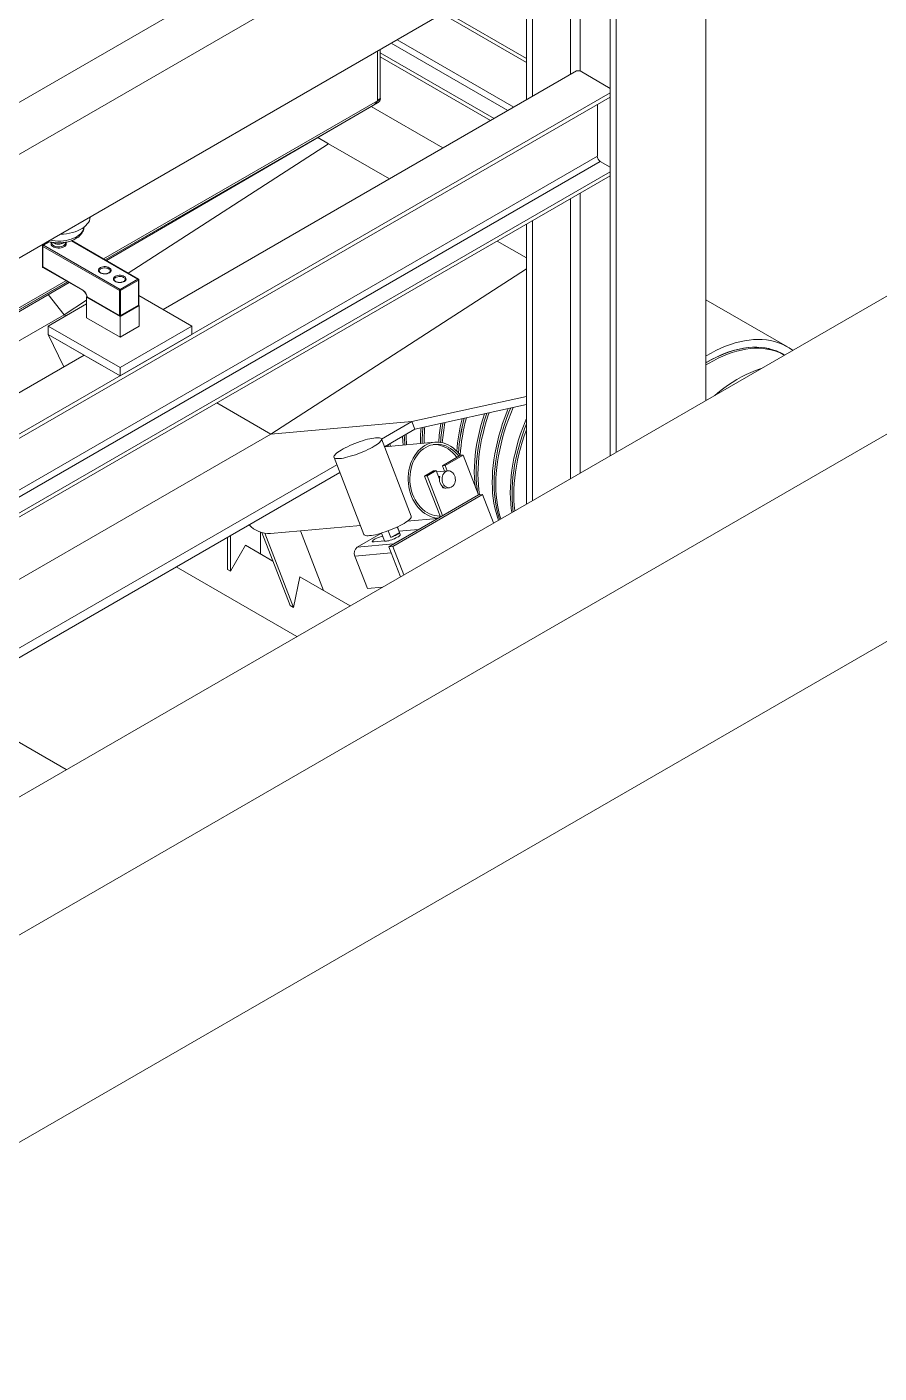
# Model space of a CAD drawing. Header units: millimetres. Extents: x 26816 to 90584, y 11074 to 56542.
# Drawn here: x 76352 to 77359, y 26251 to 27841 of the extents above; entities that cross this region are included whole.
import ezdxf

# ---------------------------------------------------------------- set-up
doc = ezdxf.new("R2010")
doc.units = ezdxf.units.MM
doc.layers.add('MAU_TÍM', color=4, linetype='Continuous', lineweight=25)
doc.layers.add('MAU_XAM', color=8, linetype='Continuous')
doc.layers.add('MAU_XANH', color=5, linetype='Continuous')

msp = doc.modelspace()

# ---------------------------------------------------------------- linework, layer by layer
at = {"layer": 'MAU_TÍM', "linetype": 'Continuous', "lineweight": 0}
for p, q in [((76843.4, 27698), (76758.6, 27746.9)), ((76708.3, 27703.1), (76695.8, 27710.3)), ((76471.7, 27550.1), (76708.3, 27703.1)), ((76780.3, 27661.5), (76708.3, 27703.1)), ((76942.1, 27568.2), (76907.6, 27588.1)), ((76640.2, 27360), (76942.1, 27555.1)), ((76376.9, 27524.7), (76395.9, 27501)), ((76395.9, 27501), (76422.4, 27518.2)), ((77250.4, 27463), (77154.2, 27518.5)), ((76071.1, 27313.6), (76395.9, 27501)), ((76395.9, 27501), (76398.2, 27499.7)), ((77245.4, 27454.3), (77245.1, 27454.5)), ((77247, 27453.4), (77245.4, 27454.3)), ((76806.7, 27374.9), (76942.1, 27404.2)), ((76576.4, 27396.8), (76640.2, 27360)), ((76810.2, 27365.8), (76942.1, 27395)), ((76806.7, 27374.9), (76640.2, 27360)), ((76770.7, 27354.1), (76806.7, 27374.9)), ((76806.7, 27374.9), (76810.2, 27365.8)), ((75386.4, 26636.2), (76640.2, 27360)), ((76774.3, 27345), (76810.2, 27365.8)), ((76806.1, 27263.1), (76770.7, 27354.2)), ((76834, 27350.3), (76774.3, 27344.9)), ((76779.6, 27345.4), (76779.1, 27347.8)), ((76781.4, 27345.6), (76780.8, 27348.8)), ((76714.8, 27332.5), (76750.1, 27241.4)), ((76842.9, 27322.6), (76864.1, 27334.9)), ((76846, 27322.9), (76867.2, 27335.1)), ((76864.1, 27334.9), (76867.2, 27335.1)), ((76867.2, 27335.1), (76885.4, 27288.1)), ((75386.4, 26555), (76718.1, 27323.8)), ((75386.4, 26543.8), (76721.7, 27314.7)), ((76821.7, 27310.4), (76832.3, 27316.5)), ((76821.7, 27310.4), (76824.8, 27310.7)), ((76821.7, 27310.4), (76840.4, 27262.1)), ((76824.8, 27310.7), (76835.4, 27316.8)), ((76824.8, 27310.7), (76843, 27263.6)), ((76832.3, 27316.5), (76835.4, 27316.8)), ((76835.4, 27316.8), (76839.3, 27306.7)), ((76849.4, 27316.5), (76835.9, 27315.3)), ((76838.1, 27309.8), (76839.7, 27309.9)), ((76842.9, 27322.6), (76846, 27322.9)), ((76845.4, 27316.2), (76842.9, 27322.6)), ((76848.5, 27316.4), (76846, 27322.9)), ((76842.4, 27298.6), (76843, 27297.1)), ((76844.8, 27296.9), (76843.5, 27296.8)), ((76846.9, 27296.2), (76851.2, 27296.6)), ((76885.4, 27288.1), (76779.4, 27226.9)), ((76890.3, 27288.6), (76784.3, 27227.3)), ((76890.3, 27288.6), (76885.4, 27288.1)), ((76903.4, 27255), (76890.3, 27288.6)), ((76639.9, 27242.6), (76746, 27252)), ((76675.2, 27245.7), (76702.5, 27175.3)), ((76781.9, 27237.8), (76778.9, 27245.7)), ((76814.7, 27247.3), (76785, 27230.2)), ((76789.5, 27250.2), (76792, 27243.7)), ((76793.1, 27241.2), (76789.6, 27250.3)), ((76791.5, 27245.2), (76814.7, 27247.3)), ((76801.4, 27257), (76837.1, 27260.2)), ((76588.9, 27200.1), (76588.9, 27238)), ((76592.4, 27198), (76592.4, 27240)), ((76627.8, 27218.5), (76627.8, 27244.1)), ((76629.6, 27243.6), (76663, 27157.3)), ((76633, 27242.8), (76667.1, 27154.9)), ((76771, 27242.9), (76742.2, 27226.3)), ((76742.2, 27226.3), (76785, 27230.2)), ((76762.1, 27232.6), (76774.7, 27233.7)), ((76770.9, 27243), (76774.4, 27234)), ((76781.9, 27237.8), (76792, 27243.7)), ((76610.1, 27228.7), (76592.4, 27198)), ((76610.1, 27228.7), (76642.6, 27209.9)), ((76739.3, 27215.8), (76782.2, 27219.6)), ((76739.3, 27215.8), (76754.2, 27177.5)), ((76784.3, 27227.3), (76779.4, 27226.9)), ((76779.4, 27226.9), (76793.2, 27191.4)), ((76782.2, 27219.6), (76793.2, 27191.4)), ((76784.3, 27227.3), (76797.3, 27193.7)), ((76528.4, 27203.1), (76670.9, 27120.8)), ((76528.4, 27203.1), (76670.9, 27120.8)), ((76588.9, 27200.1), (76592.4, 27198)), ((76667.1, 27154.9), (76674.6, 27191.4)), ((76674.6, 27191.4), (76733.9, 27157.2)), ((76754.2, 27177.5), (76771.9, 27179.1)), ((76667.1, 27154.9), (76663, 27157.3)), ((76255.9, 27045.7), (76398.4, 26963.5))]:
    msp.add_line(p, q, dxfattribs=at)
at = {"layer": 'MAU_TÍM', "linetype": 'Continuous', "lineweight": 0, "flags": 128}
for points in [[(77256.6, 27458.9), (77256.5, 27459), (77252.6, 27461.7), (77248.5, 27464), (77244.3, 27466.1), (77239.9, 27467.8), (77235.3, 27469.3), (77230.6, 27470.4), (77225.7, 27471.2), (77220.8, 27471.6), (77215.7, 27471.8), (77210.5, 27471.6), (77205.2, 27471.1), (77199.7, 27470.3), (77194.3, 27469.1), (77188.7, 27467.7), (77183.1, 27465.9), (77177.4, 27463.8), (77171.7, 27461.4), (77166, 27458.7), (77160.2, 27455.7), (77154.5, 27452.4), (77154.2, 27452.3)], [(77154.2, 27444.1), (77155.3, 27444.8), (77160.9, 27447.9), (77166.5, 27450.8), (77172, 27453.3), (77177.6, 27455.6), (77183.1, 27457.5), (77188.5, 27459.2), (77193.9, 27460.5), (77199.2, 27461.5), (77204.4, 27462.2), (77209.5, 27462.6), (77214.5, 27462.6), (77219.4, 27462.4), (77224.2, 27461.8), (77228.9, 27460.8), (77233.4, 27459.6), (77237.7, 27458.1), (77241.9, 27456.2), (77245.4, 27454.3)], [(77245.4, 27454.3), (77241.9, 27456.2), (77237.7, 27458.1), (77233.4, 27459.6), (77228.9, 27460.8), (77224.2, 27461.8), (77219.4, 27462.4), (77214.5, 27462.6), (77209.5, 27462.6), (77204.4, 27462.2), (77199.2, 27461.5), (77193.9, 27460.5), (77188.5, 27459.2), (77183.1, 27457.5), (77177.6, 27455.6), (77172, 27453.3), (77166.5, 27450.8), (77160.9, 27447.9), (77155.3, 27444.8), (77154.2, 27444.1)], [(77245.7, 27454.2), (77245.6, 27454.2), (77241.6, 27456.4), (77237.4, 27458.2), (77233, 27459.7), (77228.5, 27460.9), (77223.8, 27461.8), (77219, 27462.4), (77214.1, 27462.6), (77209.1, 27462.6), (77203.9, 27462.2), (77198.7, 27461.4), (77193.4, 27460.4), (77188, 27459), (77182.5, 27457.4), (77177, 27455.4), (77171.5, 27453.1), (77165.9, 27450.5), (77160.3, 27447.6), (77154.7, 27444.4), (77154.2, 27444.1)], [(77154.2, 27441.6), (77157.4, 27443.5), (77163, 27446.7), (77168.6, 27449.5), (77174.2, 27452.1), (77179.7, 27454.4), (77185.2, 27456.3), (77190.6, 27458), (77196, 27459.3), (77201.3, 27460.3), (77206.5, 27461), (77211.6, 27461.4), (77216.7, 27461.4), (77221.6, 27461.1), (77226.3, 27460.5), (77231, 27459.6), (77235.5, 27458.4), (77239.8, 27456.8), (77244, 27455), (77247, 27453.4)], [(77164.5, 27405.7), (77168.4, 27408.9), (77173.9, 27413.2), (77179.5, 27417.2), (77185.1, 27420.9), (77190.7, 27424.3), (77196.2, 27427.5), (77201.8, 27430.4), (77207.4, 27432.9), (77212.9, 27435.2), (77218.4, 27437.1), (77219.5, 27437.5)], [(77219.5, 27437.5), (77218.4, 27437.1), (77212.9, 27435.2), (77207.4, 27432.9), (77201.8, 27430.4), (77196.2, 27427.5), (77190.7, 27424.3), (77185.1, 27420.9), (77179.5, 27417.2), (77173.9, 27413.2), (77168.4, 27408.9), (77164.5, 27405.7)], [(76920.6, 27390.3), (76919.3, 27386.9), (76916.5, 27379.7), (76914, 27372.4), (76911.7, 27365.2), (76909.6, 27358), (76907.8, 27350.9), (76906.2, 27343.8), (76904.9, 27336.7), (76903.7, 27329.7), (76902.9, 27322.9), (76902.2, 27316.1), (76901.9, 27309.4), (76901.7, 27302.9), (76901.9, 27296.5), (76902.2, 27290.3), (76902.9, 27284.2), (76903.7, 27278.3), (76904.8, 27272.7), (76906.2, 27267.2), (76907.8, 27261.9), (76909.1, 27258.3)], [(76910.5, 27259.1), (76909.9, 27260.7), (76908.3, 27266), (76907, 27271.4), (76905.8, 27277.1), (76905, 27283), (76904.4, 27289.1), (76904, 27295.3), (76903.9, 27301.7), (76904, 27308.2), (76904.4, 27314.9), (76905, 27321.6), (76905.9, 27328.5), (76907, 27335.5), (76908.3, 27342.5), (76909.9, 27349.7), (76911.8, 27356.8), (76913.8, 27364), (76916.1, 27371.2), (76918.7, 27378.4), (76921.4, 27385.7), (76923.5, 27390.9)], [(76923.5, 27390.9), (76921.4, 27385.7), (76918.7, 27378.4), (76916.1, 27371.2), (76913.8, 27364), (76911.8, 27356.8), (76909.9, 27349.7), (76908.3, 27342.5), (76907, 27335.5), (76905.9, 27328.5), (76905, 27321.6), (76904.4, 27314.9), (76904, 27308.2), (76903.9, 27301.7), (76904, 27295.3), (76904.4, 27289.1), (76905, 27283), (76905.8, 27277.1), (76907, 27271.4), (76908.3, 27266), (76909.9, 27260.7), (76910.5, 27259.1)], [(76911.9, 27259.9), (76910.4, 27264.7), (76909.1, 27270.2), (76908, 27275.9), (76907.1, 27281.8), (76906.5, 27287.8), (76906.1, 27294.1), (76906, 27300.5), (76906.1, 27307), (76906.5, 27313.6), (76907.1, 27320.4), (76908, 27327.3), (76909.1, 27334.3), (76910.5, 27341.3), (76912.1, 27348.4), (76913.9, 27355.6), (76916, 27362.8), (76918.3, 27370), (76920.8, 27377.2), (76923.5, 27384.4), (76926.5, 27391.5)], [(76892.6, 27384), (76890.5, 27377.5), (76888.4, 27370.3), (76886.6, 27363.1), (76885, 27356), (76883.6, 27349), (76882.5, 27342), (76881.7, 27335.1), (76881, 27328.3), (76880.7, 27321.7), (76880.5, 27315.1), (76880.7, 27308.8), (76881, 27302.5), (76881.4, 27298.5)], [(76884.4, 27290.8), (76883.8, 27295.2), (76883.1, 27301.3), (76882.8, 27307.5), (76882.7, 27313.9), (76882.8, 27320.5), (76883.2, 27327.1), (76883.8, 27333.9), (76884.6, 27340.8), (76885.8, 27347.7), (76887.1, 27354.8), (76888.7, 27361.9), (76890.6, 27369.1), (76892.6, 27376.3), (76894.9, 27383.5), (76895.3, 27384.6)], [(76895.3, 27384.6), (76894.9, 27383.5), (76892.6, 27376.3), (76890.6, 27369.1), (76888.7, 27361.9), (76887.1, 27354.8), (76885.8, 27347.7), (76884.6, 27340.8), (76883.8, 27333.9), (76883.2, 27327.1), (76882.8, 27320.5), (76882.7, 27313.9), (76882.8, 27307.5), (76883.1, 27301.3), (76883.8, 27295.2), (76884.4, 27290.8)], [(76886.7, 27288.2), (76885.9, 27294), (76885.3, 27300.1), (76884.9, 27306.3), (76884.8, 27312.7), (76884.9, 27319.2), (76885.3, 27325.9), (76885.9, 27332.7), (76886.8, 27339.5), (76887.9, 27346.5), (76889.2, 27353.6), (76890.8, 27360.7), (76892.7, 27367.8), (76894.7, 27375), (76897, 27382.2), (76898.1, 27385.2)], [(76942.1, 27378.5), (76940.5, 27374.6), (76937.8, 27367.4), (76935.2, 27360.2), (76932.9, 27353), (76930.9, 27345.8), (76929, 27338.6), (76927.4, 27331.5), (76926.1, 27324.5), (76925, 27317.5), (76924.1, 27310.6), (76923.5, 27303.8), (76923.1, 27297.2), (76923, 27290.7), (76923.1, 27284.3), (76923.5, 27278), (76924.1, 27272), (76924.7, 27267.3)], [(76795.8, 27357.4), (76796.2, 27351.5), (76796.6, 27346.9)], [(76926.5, 27268.3), (76926.2, 27270.8), (76925.6, 27276.8), (76925.2, 27283), (76925.1, 27289.4), (76925.2, 27296), (76925.6, 27302.6), (76926.2, 27309.4), (76927.1, 27316.3), (76928.2, 27323.3), (76929.5, 27330.3), (76931.1, 27337.4), (76933, 27344.6), (76935.1, 27351.8), (76937.4, 27359), (76939.9, 27366.2), (76942.1, 27372)], [(76942.1, 27372), (76939.9, 27366.2), (76937.4, 27359), (76935.1, 27351.8), (76933, 27344.6), (76931.1, 27337.4), (76929.5, 27330.3), (76928.2, 27323.3), (76927.1, 27316.3), (76926.2, 27309.4), (76925.6, 27302.6), (76925.2, 27296), (76925.1, 27289.4), (76925.2, 27283), (76925.6, 27276.8), (76926.2, 27270.8), (76926.5, 27268.3)], [(76928.3, 27269.4), (76928.3, 27269.5), (76927.7, 27275.6), (76927.3, 27281.8), (76927.2, 27288.2), (76927.3, 27294.7), (76927.7, 27301.4), (76928.3, 27308.2), (76929.2, 27315.1), (76930.3, 27322), (76931.7, 27329.1), (76933.3, 27336.2), (76935.1, 27343.3), (76937.2, 27350.5), (76939.5, 27357.8), (76942, 27365), (76942.1, 27365.2)], [(76721.5, 27331.1), (76719.7, 27331), (76718.1, 27331), (76716.8, 27331.2), (76715.8, 27331.5), (76715.1, 27332), (76714.7, 27332.6), (76714.7, 27333.3), (76715, 27334.2), (76715.6, 27335.1), (76716.6, 27336.1), (76717.8, 27337.3), (76719.4, 27338.5), (76721.2, 27339.7), (76723.2, 27341), (76725.5, 27342.4), (76728, 27343.7), (76730.7, 27345), (76733.5, 27346.3), (76736.4, 27347.6), (76739.4, 27348.8), (76742.5, 27350), (76745.5, 27351.1), (76748.5, 27352.1), (76751.4, 27353), (76754.3, 27353.8), (76757, 27354.4), (76759.5, 27354.9), (76761.8, 27355.3), (76763.9, 27355.6), (76765.8, 27355.7), (76767.4, 27355.6), (76768.7, 27355.5), (76769.7, 27355.1), (76770.4, 27354.7), (76770.7, 27354.1), (76770.8, 27353.4), (76770.5, 27352.5), (76769.8, 27351.6), (76768.9, 27350.5), (76767.6, 27349.4), (76766.1, 27348.2), (76764.3, 27346.9), (76762.2, 27345.6), (76759.9, 27344.3), (76757.4, 27343), (76754.8, 27341.6), (76751.9, 27340.3), (76749, 27339), (76746, 27337.8), (76743, 27336.7), (76740, 27335.6), (76737, 27334.6), (76734, 27333.7), (76731.2, 27332.9), (76728.5, 27332.3), (76726, 27331.7), (76723.6, 27331.3), (76721.5, 27331.1)], [(76777.4, 27346.8), (76777.6, 27346.1), (76777.8, 27345.2)], [(76822.2, 27346.5), (76819.4, 27344.7), (76816.8, 27342.6), (76814.4, 27340.3), (76812.1, 27337.6), (76810.1, 27334.7), (76808.2, 27331.6), (76806.6, 27328.3), (76805.3, 27324.8), (76804.2, 27321.1), (76803.3, 27317.3), (76802.8, 27313.4), (76802.5, 27309.5), (76802.5, 27305.5), (76802.7, 27301.6), (76803.3, 27297.6), (76804.1, 27293.7), (76805.2, 27289.9), (76806.5, 27286.3), (76808.1, 27282.8), (76809.9, 27279.4), (76812, 27276.3), (76814.2, 27273.4), (76816.6, 27270.7), (76819.2, 27268.3), (76822, 27266.2), (76824.8, 27264.5), (76827.8, 27263), (76830.9, 27261.9), (76834, 27261.1), (76837.1, 27260.6), (76837.7, 27260.6)], [(76823.1, 27344.2), (76820.4, 27342.5), (76817.9, 27340.5), (76815.5, 27338.1), (76813.3, 27335.5), (76811.4, 27332.7), (76809.6, 27329.6), (76808.1, 27326.3), (76806.8, 27322.9), (76805.8, 27319.3), (76805.1, 27315.6), (76804.6, 27311.8), (76804.4, 27308), (76804.5, 27304.1), (76804.9, 27300.3), (76805.5, 27296.4), (76806.4, 27292.7), (76807.6, 27289.1), (76809, 27285.6), (76810.7, 27282.3), (76812.6, 27279.1), (76814.7, 27276.2), (76817, 27273.5), (76819.4, 27271.1), (76822.1, 27269), (76824.8, 27267.2), (76827.7, 27265.7), (76830.6, 27264.5), (76833.6, 27263.7), (76836.7, 27263.2), (76839.7, 27263), (76840.1, 27263)], [(76864, 27334.8), (76863, 27336.1), (76860.6, 27338.9), (76858.1, 27341.4), (76855.4, 27343.7), (76852.6, 27345.6), (76849.7, 27347.2), (76846.7, 27348.5), (76843.6, 27349.5), (76840.5, 27350.1), (76837.3, 27350.4), (76834.2, 27350.3), (76831.1, 27349.9), (76828, 27349.1), (76825.1, 27348), (76822.2, 27346.5)], [(76862.1, 27333.7), (76860.2, 27336.1), (76857.8, 27338.6), (76855.3, 27340.9), (76852.6, 27342.9), (76849.8, 27344.5), (76846.9, 27345.9), (76843.9, 27346.9), (76840.9, 27347.5), (76837.8, 27347.9), (76834.8, 27347.8), (76831.7, 27347.4), (76828.8, 27346.7), (76825.9, 27345.6), (76823.1, 27344.2)], [(76859.7, 27332.3), (76859.3, 27332.9), (76857.1, 27335.7), (76854.7, 27338.3), (76852.2, 27340.5), (76849.5, 27342.5), (76846.7, 27344.2), (76843.8, 27345.5), (76840.8, 27346.5), (76837.8, 27347.2), (76834.8, 27347.5), (76831.9, 27347.5)], [(76844.8, 27296.9), (76843.3, 27297.8), (76842, 27299), (76841, 27300.5), (76840.1, 27302.2), (76839.6, 27304.1), (76839.3, 27306.1), (76839.4, 27308), (76839.7, 27309.9)], [(76846.7, 27315.7), (76845.5, 27314.7), (76844.4, 27313.5), (76843.5, 27312), (76842.8, 27310.4), (76842.5, 27308.5), (76842.4, 27306.6), (76842.6, 27304.8), (76843, 27302.9), (76843.8, 27301.2), (76844.7, 27299.7), (76845.9, 27298.5), (76847.2, 27297.5), (76848.7, 27296.9), (76850.1, 27296.6), (76851.6, 27296.7), (76853.1, 27297.1), (76854.4, 27297.9), (76855.6, 27298.9), (76856.6, 27300.3), (76857.4, 27301.9), (76857.9, 27303.6), (76858.2, 27305.5), (76858.1, 27307.4), (76857.8, 27309.3), (76857.2, 27311), (76856.3, 27312.6), (76855.2, 27314), (76854, 27315.1), (76852.6, 27316), (76851.1, 27316.4), (76849.6, 27316.5), (76848.1, 27316.3), (76846.7, 27315.7)], [(76806.1, 27263.1), (76806.1, 27262.9), (76806.1, 27262.2), (76805.8, 27261.4), (76805.2, 27260.4), (76804.3, 27259.4), (76803, 27258.3), (76801.5, 27257.1), (76799.6, 27255.8), (76797.6, 27254.5), (76795.3, 27253.2), (76792.8, 27251.8), (76790.1, 27250.5), (76787.3, 27249.2), (76784.4, 27247.9), (76781.4, 27246.7), (76778.4, 27245.5), (76775.3, 27244.4), (76772.3, 27243.5), (76769.4, 27242.6), (76766.5, 27241.8), (76763.8, 27241.1), (76761.3, 27240.6), (76759, 27240.2), (76756.9, 27240)], [(76839.4, 27263), (76839.7, 27263.1), (76840, 27263.1)], [(76756.9, 27240), (76755, 27239.9), (76753.4, 27239.9), (76752.1, 27240.1), (76751.1, 27240.4), (76750.4, 27240.9), (76750.1, 27241.4)], [(76772.3, 27239.5), (76772, 27239.4), (76770.3, 27238.9), (76768.6, 27238.3), (76766.8, 27237.7), (76765.2, 27236.9), (76763.6, 27236.2), (76762.3, 27235.4), (76761.2, 27234.7), (76760.5, 27234), (76760.1, 27233.4), (76760, 27233), (76760.4, 27232.7), (76761.1, 27232.6), (76762.1, 27232.6)], [(76774.4, 27234), (76774.1, 27233.9), (76772.6, 27233.5)], [(76776.7, 27233.5), (76775.6, 27233.5), (76774.9, 27233.6), (76774.5, 27233.9), (76774.4, 27234)], [(76793.1, 27241.2), (76793.1, 27241.2), (76793, 27240.7), (76792.6, 27240.1), (76791.8, 27239.5), (76790.8, 27238.7), (76789.5, 27238), (76788, 27237.2), (76786.4, 27236.4), (76784.6, 27235.7), (76782.9, 27235), (76781.1, 27234.5), (76779.5, 27234), (76778, 27233.7), (76776.7, 27233.5)], [(76792, 27243.7), (76791.7, 27243.1), (76791.1, 27242.4), (76790.1, 27241.7), (76788.8, 27240.9), (76787.3, 27240.1), (76785.6, 27239.3), (76783.8, 27238.5), (76781.9, 27237.8)]]:
    msp.add_lwpolyline(points, dxfattribs=at)
at = {"layer": 'MAU_TÍM', "linetype": 'Continuous', "lineweight": 0}
for centre, radius, start, end in [((77041.5, 27337.7), 203.4, 170.1082, 176.4306), ((77047.6, 27336), 207.4, 169.6741, 176.0946), ((77046.3, 27336.1), 206.2, 169.6544, 176.1143), ((77051.1, 27334.6), 208.9, 169.2044, 175.849), ((77076.5, 27323.8), 217.3, 165.5274, 175.7846), ((77082.6, 27322), 221.3, 165.1571, 175.9799), ((77078.9, 27322.6), 217.6, 165.0642, 176.0728), ((77084.8, 27320.9), 221.4, 164.6978, 176.3604), ((76948.1, 27362.4), 150.3, 181.4403, 185.8407), ((76952.4, 27361.3), 152.5, 180.5606, 185.2797), ((76995, 27351.8), 178.1, 174.9729, 180.9774), ((76998.9, 27350.5), 179.9, 174.4487, 180.4964), ((77002.8, 27349.2), 181.7, 173.9308, 180.0223), ((76846.3, 27302.8), 6.59, 239.8211, 274.7066), ((76638, 27274.7), 32.2, 223.0046, 273.4204), ((76747.3, 27219.3), 8.69, 126.0232, 203.9762)]:
    msp.add_arc(centre, radius, start, end, dxfattribs=at)
at = {"layer": 'MAU_XAM', "linetype": 'Continuous', "lineweight": 0}
for p, q in [((78692.2, 28287.6), (69146.2, 22776.9)), ((78833.6, 28206), (69287.6, 22695.2)), ((78833.6, 27961), (69287.6, 22450.3))]:
    msp.add_line(p, q, dxfattribs=at)
at = {"layer": 'MAU_XANH', "linetype": 'Continuous', "lineweight": 0}
for p, q in [((77154.2, 27399.8), (77154.2, 28706.2)), ((77048.1, 27338.6), (77048.1, 28645)), ((77041.1, 27334.5), (77041.1, 28640.9)), ((76942.1, 27754.9), (76942.1, 28520.2)), ((76949.1, 27759), (76949.1, 28516.1)), ((76994.1, 27784.9), (76994.1, 28490.2)), ((77005.4, 27789), (77005.4, 28483.6)), ((76875.6, 27998.2), (75386.4, 27138.6)), ((76769.5, 27998.2), (75386.4, 27199.8)), ((76875.6, 27875.8), (75386.4, 27016.1)), ((76942.1, 27799), (76842.4, 27856.6)), ((76942.1, 27803.9), (76846.6, 27859)), ((76920.1, 27742.3), (76782.2, 27821.9)), ((76927.2, 27746.3), (76789.3, 27825.9)), ((76766, 27753.6), (76766, 27812.5)), ((76766, 27754.2), (76766, 27812.5)), ((76769.5, 27756.3), (76769.5, 27814.5)), ((76903.9, 27732.9), (76769.5, 27810.4)), ((76899.6, 27730.4), (76769.5, 27805.5)), ((76512.9, 27507.1), (77001.1, 27789)), ((77001.1, 27789), (77005.4, 27789)), ((77041.1, 27768.4), (77005.4, 27789)), ((75386.4, 26807.9), (77041.1, 27763.1)), ((75386.4, 26803), (77041.1, 27758.2)), ((76769.5, 27755.6), (76765.9, 27753.5)), ((76766, 27754.2), (76769.5, 27756.3)), ((76766, 27753.6), (76442.5, 27566.9)), ((76761.5, 27748.6), (76444.6, 27565.7)), ((76761.5, 27748.6), (76444.6, 27565.7)), ((76445.9, 27564.9), (76766.2, 27751.4)), ((76445.9, 27564.9), (76761.5, 27748.6)), ((76766.2, 27751.4), (76761.5, 27748.6)), ((76765.6, 27753), (76765.9, 27753.5)), ((77025.9, 27688.2), (77025.9, 27749.4)), ((75386.4, 26741.7), (77025.9, 27688.2)), ((75386.4, 26733.6), (77029.4, 27682)), ((77041.1, 27675.3), (77029.4, 27682)), ((75386.4, 26714.8), (77041.1, 27670)), ((75386.4, 26709.9), (77041.1, 27665.1)), ((77005.4, 27313.9), (77005.4, 27644.5)), ((76994.1, 27307.3), (76994.1, 27638)), ((76949.1, 27281.4), (76949.1, 27612)), ((76942.1, 27277.3), (76942.1, 27607.9)), ((76370.4, 27582.3), (76370.4, 27557.8)), ((76461.2, 27529.6), (76370.7, 27581.8)), ((76370.7, 27581.8), (76370.7, 27557.4)), ((76378.1, 27587.3), (76370.9, 27583.1)), ((76378.6, 27587.2), (76371.4, 27583.1)), ((76371.4, 27583.1), (76462, 27530.8)), ((76381.5, 27586.6), (76381.5, 27585.7)), ((76381.5, 27585.7), (76381.5, 27585.6)), ((76397.5, 27585.7), (76397.5, 27586.6)), ((76483.2, 27543.1), (76404.6, 27588.4)), ((76483.7, 27543.1), (76404.9, 27588.6)), ((76370.7, 27557.4), (76418.1, 27530)), ((76370.9, 27556.9), (76418.3, 27529.5)), ((76400.1, 27540), (76022.1, 27321.8)), ((76398.1, 27541.2), (76023.5, 27325)), ((76400.2, 27540), (76235.7, 27445)), ((76240.5, 27445.3), (76401.7, 27539.1)), ((76240.8, 27445.5), (76401.7, 27539.1)), ((76462, 27530.8), (76483.2, 27543.1)), ((76483.9, 27541.8), (76462.7, 27529.6)), ((76483.9, 27512.4), (76483.9, 27541.8)), ((76484.2, 27512.9), (76484.2, 27542.3)), ((76422.4, 27521.8), (76422.8, 27522.1)), ((76462, 27499), (76422.4, 27521.8)), ((76422.4, 27497.3), (76422.4, 27521.8)), ((76422.8, 27522.1), (76461.5, 27499.7)), ((76423, 27522.3), (76461.2, 27500.2)), ((76461.2, 27500.2), (76461.2, 27529.6)), ((76462.7, 27529.6), (76462.7, 27500.2)), ((76484.2, 27523.7), (76546.8, 27487.5)), ((76377.1, 27487.5), (76422.4, 27513.7)), ((76484.6, 27512), (76462, 27499)), ((76462.5, 27499.7), (76483.7, 27512)), ((76462.7, 27500.2), (76483.9, 27512.4)), ((76484, 27512.4), (76484.6, 27512)), ((76484.6, 27487.5), (76484.6, 27512)), ((76462, 27438.6), (76377.1, 27487.5)), ((76377.1, 27487.5), (76377.1, 27477.7)), ((76462, 27474.5), (76422.4, 27497.3)), ((76462, 27474.5), (76462, 27499)), ((76484.6, 27487.5), (76462, 27474.5)), ((76546.8, 27487.5), (76462, 27438.6)), ((76546.8, 27487.5), (76546.8, 27477.7)), ((76462, 27428.8), (76377.1, 27477.7)), ((76377.1, 27477.7), (76439.3, 27441.8)), ((76395.6, 27439.4), (76377.1, 27477.7)), ((76546.8, 27477.7), (76462, 27428.8)), ((75386.4, 26856.9), (76419.5, 27453.3)), ((76462, 27438.6), (76462, 27428.8))]:
    msp.add_line(p, q, dxfattribs=at)
at = {"layer": 'MAU_XANH', "linetype": 'Continuous', "lineweight": 0, "flags": 128}
for points in [[(76426.9, 27616.8), (76426.9, 27616.3), (76426.5, 27614.2), (76425.8, 27612.1), (76424.7, 27610.1), (76423.3, 27608.2), (76421.6, 27606.4), (76419.5, 27604.6), (76417.2, 27603), (76414.7, 27601.5), (76411.9, 27600.2), (76408.9, 27599), (76405.7, 27598.1), (76402.3, 27597.2), (76398.9, 27596.6), (76395.3, 27596.2), (76391.7, 27596), (76390.9, 27595.9)], [(76379, 27589.1), (76379.1, 27589.1), (76382.2, 27588.5), (76385.4, 27588.2), (76388.7, 27588), (76391.9, 27588.1), (76395.1, 27588.3), (76398.3, 27588.8), (76401.3, 27589.4), (76404.2, 27590.2), (76407, 27591.3), (76409.5, 27592.4), (76411.8, 27593.8), (76413.8, 27595.2), (76415.6, 27596.8), (76417, 27598.5), (76418.2, 27600.2), (76418.9, 27602.1), (76419.4, 27603.9), (76419.4, 27604.6)], [(76397.9, 27586.7), (76398.3, 27585.8), (76398.5, 27584.8), (76398.2, 27583.7), (76397.7, 27582.7), (76396.7, 27581.8), (76395.5, 27581.1), (76394, 27580.4), (76392.4, 27580), (76390.6, 27579.8), (76388.8, 27579.7), (76387, 27579.9), (76385.3, 27580.3), (76383.8, 27580.9), (76382.5, 27581.6), (76381.5, 27582.5), (76380.8, 27583.5), (76380.5, 27584.5), (76380.5, 27585.6), (76381, 27586.6), (76381, 27586.7)], [(76381.5, 27585.6), (76381.5, 27585.6), (76381.7, 27584.6), (76382.3, 27583.7), (76383.2, 27582.8), (76384.5, 27582.1), (76385.9, 27581.6), (76387.5, 27581.2), (76389.3, 27581.1), (76391, 27581.2), (76392.6, 27581.5), (76394.1, 27582), (76395.4, 27582.6), (76396.4, 27583.5), (76397.1, 27584.4), (76397.4, 27585.4), (76397.5, 27585.7)], [(76395.9, 27586.3), (76395.4, 27585.9), (76394.1, 27585.2), (76392.6, 27584.8), (76391, 27584.5), (76389.3, 27584.4), (76387.5, 27584.5), (76385.9, 27584.9), (76384.5, 27585.4), (76383.2, 27586.1), (76383, 27586.3)], [(76449.2, 27556.5), (76450.2, 27555.8), (76451, 27555), (76451.4, 27554.1), (76451.4, 27553.1), (76451.1, 27552.2), (76450.5, 27551.3), (76449.5, 27550.6), (76448.3, 27550), (76446.9, 27549.5), (76445.3, 27549.2), (76443.7, 27549.2), (76442.1, 27549.3), (76440.6, 27549.6), (76439.2, 27550.1), (76438.1, 27550.8), (76437.2, 27551.6), (76436.6, 27552.4), (76436.4, 27553.4), (76436.6, 27554.3), (76437, 27555.2), (76437.8, 27556), (76438.9, 27556.7), (76440.2, 27557.2), (76441.7, 27557.6), (76443.3, 27557.8), (76444.9, 27557.8), (76446.5, 27557.5), (76448, 27557.1), (76449.2, 27556.5)], [(76448.5, 27555.3), (76447.3, 27555.9), (76446, 27556.2), (76444.5, 27556.4), (76443, 27556.4), (76441.5, 27556.1), (76440.2, 27555.7), (76439.1, 27555.2), (76438.2, 27554.4), (76437.6, 27553.6), (76437.4, 27552.8), (76437.4, 27552.6)], [(76466.9, 27546.3), (76467.9, 27545.6), (76468.6, 27544.8), (76469, 27543.9), (76469.1, 27542.9), (76468.8, 27542), (76468.1, 27541.1), (76467.2, 27540.4), (76466, 27539.8), (76464.6, 27539.3), (76463, 27539), (76461.4, 27538.9), (76459.8, 27539.1), (76458.3, 27539.4), (76456.9, 27539.9), (76455.8, 27540.6), (76454.9, 27541.4), (76454.3, 27542.2), (76454.1, 27543.2), (76454.2, 27544.1), (76454.7, 27545), (76455.5, 27545.8), (76456.6, 27546.5), (76457.9, 27547), (76459.4, 27547.4), (76461, 27547.6), (76462.6, 27547.6), (76464.2, 27547.3), (76465.6, 27546.9), (76466.9, 27546.3)], [(76466.2, 27545.1), (76465, 27545.7), (76463.6, 27546), (76462.2, 27546.2), (76460.7, 27546.2), (76459.2, 27545.9), (76457.9, 27545.5), (76456.7, 27545), (76455.9, 27544.2), (76455.3, 27543.4), (76455.1, 27542.6), (76455.1, 27542.4)]]:
    msp.add_lwpolyline(points, dxfattribs=at)
at = {"layer": 'MAU_XANH', "linetype": 'Continuous', "lineweight": 0}
for centre, radius, start, end in [((76763.6, 27754.2), 2.42, 343.2659, 359.3305), ((76762.4, 27756.3), 7.13, 354.8946, 359.9346), ((77033.5, 27688.5), 7.68, 182.6055, 237.3945), ((76371.4, 27582.3), 1, 119.9973, 180), ((76370.9, 27582.3), 0.503, 185.6948, 245.6253), ((76372.3, 27581.8), 1.54, 122.6055, 177.3945), ((76371.2, 27582.7), 0.503, 54.3824, 114.3071), ((76371.4, 27557.8), 1, 180, 240.0027), ((76370.9, 27557.8), 0.503, 185.6948, 245.6253), ((76371.2, 27557.3), 0.493, 173.7012, 234.9867), ((76447.3, 27552.4), 3.19, 5.4526, 66.5508), ((76464.9, 27542.2), 3.19, 5.4526, 66.5508), ((76483.5, 27542.7), 0.503, 65.6929, 125.6176), ((76482.3, 27541.8), 1.54, 2.6055, 57.3945), ((76483.2, 27542.3), 1, 0, 60.0027), ((76483.7, 27542.3), 0.503, 294.3747, 354.3052), ((76412.2, 27520.8), 10.9, 7.6261, 57.1215), ((76418.6, 27530), 0.504, 174.4076, 233.981), ((76462.8, 27529.5), 1.54, 122.6055, 177.3945), ((76462, 27531), 1.54, 242.6097, 297.3903), ((76461.1, 27529.5), 1.54, 2.6055, 57.3945), ((76462, 27501.6), 1.54, 242.6097, 297.3903), ((76461.7, 27500.1), 0.493, 173.7012, 234.9867), ((76462, 27500.6), 1, 240.0027, 299.9973), ((76462.2, 27500.1), 0.493, 305.0133, 6.2988), ((76483.2, 27512.9), 1, 299.9973, 0), ((76483.4, 27512.4), 0.48, 304.0563, 7.2558), ((76483.7, 27512.9), 0.503, 294.3747, 354.3052)]:
    msp.add_arc(centre, radius, start, end, dxfattribs=at)
for centre, end_param in [((76761, 27756.5), 4.588238), ((76765.7, 27759.2), 4.092396)]:
    msp.add_ellipse(centre, major_axis=(4.14, 8.39), ratio=0.616261, start_param=3.89059, end_param=end_param, dxfattribs=at)
for points, knots in [([(76767.5, 27752.3), (76768, 27752.7), (76768.9, 27753.6), (76769.4, 27754.8), (76769.5, 27755.5), (76769.5, 27755.6)], [0, 0, 0, 0, 0.4731642, 0.8807927, 1, 1, 1, 1]), ([(76766, 27753.6), (76765.7, 27753), (76765, 27751.8), (76763.5, 27750.1), (76762.3, 27749.2), (76761.5, 27748.6)], [0, 0, 0, 0, 0.290435, 0.589504, 1, 1, 1, 1]), ([(76376.6, 27587.7), (76377.1, 27587.6), (76378.5, 27587.1), (76381, 27586.6), (76384, 27586.2), (76387.1, 27585.9), (76390.2, 27585.9), (76393.2, 27586), (76396.3, 27586.3), (76399.2, 27586.9), (76402.1, 27587.6), (76404.9, 27588.5), (76407.5, 27589.6), (76409.9, 27590.9), (76412.2, 27592.4), (76414.1, 27594), (76415.9, 27595.8), (76417.3, 27597.7), (76418.3, 27599.8), (76419.1, 27601.8), (76419.4, 27603.5), (76419.4, 27604.5), (76419.4, 27604.7)], [0, 0, 0, 0, 0.0280223, 0.0813838, 0.1345982, 0.1877076, 0.2407667, 0.2938365, 0.3469655, 0.4002133, 0.4536448, 0.5073204, 0.5612864, 0.6155557, 0.6700731, 0.7245939, 0.778701, 0.8318791, 0.8836687, 0.9338733, 0.9826345, 1, 1, 1, 1]), ([(76450.4, 27552.7), (76450.4, 27552.5), (76450.4, 27552.2), (76450.1, 27551.6), (76449.5, 27551), (76448.6, 27550.4), (76447.5, 27549.9), (76446.3, 27549.5), (76444.9, 27549.3), (76443.4, 27549.3), (76442, 27549.5), (76440.7, 27549.8), (76439.5, 27550.2), (76438.6, 27550.8), (76437.9, 27551.4), (76437.5, 27552), (76437.4, 27552.4), (76437.4, 27552.6), (76437.4, 27552.6)], [0, 0, 0, 0, 0.06338, 0.1285252, 0.1912373, 0.2580839, 0.3245237, 0.3911905, 0.458286, 0.5256654, 0.5930982, 0.6602661, 0.7269106, 0.7928523, 0.8581983, 0.9236591, 0.9914135, 1, 1, 1, 1]), ([(76468.1, 27542.5), (76468.1, 27542.3), (76468.1, 27541.9), (76467.7, 27541.4), (76467.2, 27540.8), (76466.3, 27540.2), (76465.2, 27539.7), (76463.9, 27539.3), (76462.6, 27539.1), (76461.1, 27539.1), (76459.7, 27539.3), (76458.4, 27539.6), (76457.2, 27540), (76456.3, 27540.6), (76455.6, 27541.2), (76455.2, 27541.8), (76455.1, 27542.2), (76455.1, 27542.4), (76455.1, 27542.4)], [0, 0, 0, 0, 0.06338, 0.1285252, 0.1912373, 0.2580839, 0.3245237, 0.3911905, 0.458286, 0.5256654, 0.5930982, 0.6602661, 0.7269106, 0.7928523, 0.8581983, 0.9236591, 0.9914135, 1, 1, 1, 1]), ([(76418.3, 27529.5), (76418.5, 27529.4), (76418.9, 27529.2), (76419.7, 27528.5), (76420.6, 27527.5), (76421.4, 27526.4), (76422, 27525.2), (76422.5, 27523.9), (76422.7, 27522.9), (76422.7, 27522.3), (76422.7, 27522.1)], [0, 0, 0, 0, 0.0723593, 0.2121696, 0.3531215, 0.4949774, 0.6372492, 0.7792714, 0.9203045, 1, 1, 1, 1]), ([(76422.8, 27522.1), (76422.8, 27522.1), (76422.7, 27522.1), (76422.8, 27522.1), (76422.9, 27522.2), (76423, 27522.3), (76423, 27522.3)], [0, 0, 0, 0, 0.066982, 0.574806, 0.993697, 1, 1, 1, 1])]:
    msp.add_open_spline(points, degree=3, knots=knots, dxfattribs=at)

doc.saveas('drawing.dxf')
